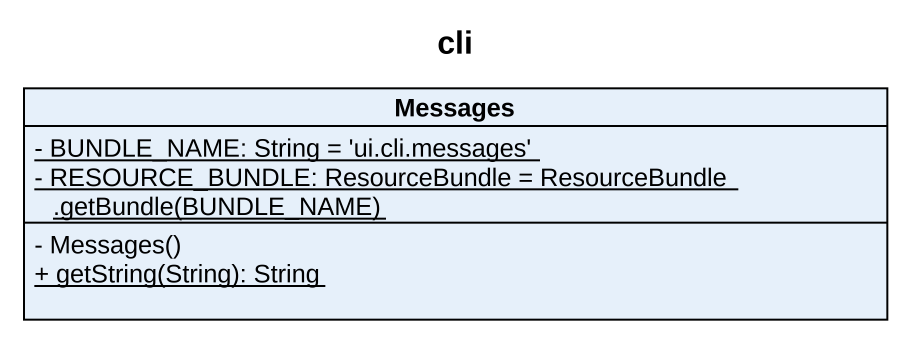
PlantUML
@startuml
title cli
hide circle
hide empty members
skinparam classAttributeIconSize 0
class Messages {
  {static} - BUNDLE_NAME: String = 'ui.cli.messages'
  {static} {field} - RESOURCE_BUNDLE: ResourceBundle = ResourceBundle .getBundle(BUNDLE_NAME)
  - Messages()
  {static} + getString(String): String
}
@enduml
